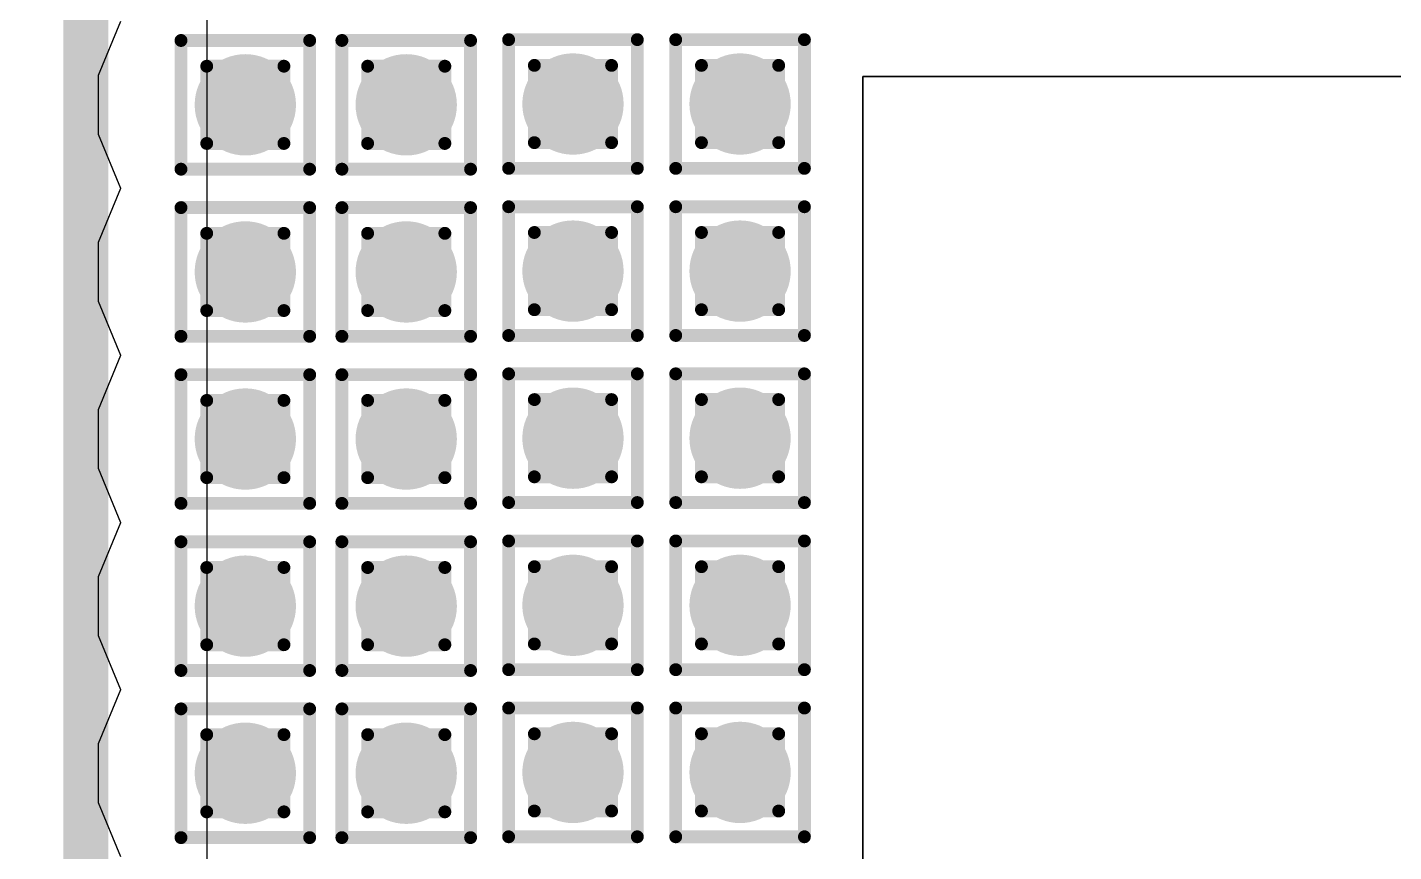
# Model space of a CAD drawing. Header units: inches. Extents: x -12 to 5357, y -8 to 5291.
# Drawn here: x 31.7 to 37.1, y 20.3 to 23.55 of the extents above; entities that cross this region are included whole.
import ezdxf

# ---------------------------------------------------------------- set-up
doc = ezdxf.new("R2010")
doc.units = ezdxf.units.IN
for name, color, linetype in [('Bottom Layer', 5, 'Continuous'), ('Drill Drawing', 1, 'Continuous'), ('Ground', 16, 'Continuous'), ('Multi-Layer', 9, 'Continuous'), ('Power', 76, 'Continuous'), ('Top Layer', 1, 'Continuous'), ('Via Holes', 16, 'Continuous')]:
    doc.layers.add(name, color=color, linetype=linetype)

msp = doc.modelspace()

# ---------------------------------------------------------------- hatches: boundary and pattern name
at = {"layer": 'Bottom Layer'}
h = msp.add_hatch(color=5, dxfattribs=at)
edge = h.paths.add_edge_path()
edge.add_arc((32.5628, 23.2451), 0.2, 0, 360)
h = msp.add_hatch(color=5, dxfattribs=at)
edge = h.paths.add_edge_path()
edge.add_arc((33.198, 23.2451), 0.2, 0, 360)
h = msp.add_hatch(color=5, dxfattribs=at)
edge = h.paths.add_edge_path()
edge.add_arc((33.8562, 23.2483), 0.2, 0, 360)
h = msp.add_hatch(color=5, dxfattribs=at)
edge = h.paths.add_edge_path()
edge.add_arc((34.5158, 23.2483), 0.2, 0, 360)
h = msp.add_hatch(color=5, dxfattribs=at)
edge = h.paths.add_edge_path()
edge.add_arc((32.5628, 22.5855), 0.2, 0, 360)
h = msp.add_hatch(color=5, dxfattribs=at)
edge = h.paths.add_edge_path()
edge.add_arc((33.198, 22.5855), 0.2, 0, 360)
h = msp.add_hatch(color=5, dxfattribs=at)
edge = h.paths.add_edge_path()
edge.add_arc((33.8562, 22.5888), 0.2, 0, 360)
h = msp.add_hatch(color=5, dxfattribs=at)
edge = h.paths.add_edge_path()
edge.add_arc((34.5158, 22.5888), 0.2, 0, 360)
h = msp.add_hatch(color=5, dxfattribs=at)
edge = h.paths.add_edge_path()
edge.add_arc((32.5628, 21.926), 0.2, 0, 360)
h = msp.add_hatch(color=5, dxfattribs=at)
edge = h.paths.add_edge_path()
edge.add_arc((33.198, 21.926), 0.2, 0, 360)
h = msp.add_hatch(color=5, dxfattribs=at)
edge = h.paths.add_edge_path()
edge.add_arc((33.8562, 21.9293), 0.2, 0, 360)
h = msp.add_hatch(color=5, dxfattribs=at)
edge = h.paths.add_edge_path()
edge.add_arc((34.5158, 21.9293), 0.2, 0, 360)
h = msp.add_hatch(color=5, dxfattribs=at)
edge = h.paths.add_edge_path()
edge.add_arc((33.8562, 21.2697), 0.2, 0, 360)
h = msp.add_hatch(color=5, dxfattribs=at)
edge = h.paths.add_edge_path()
edge.add_arc((34.5158, 21.2697), 0.2, 0, 360)
h = msp.add_hatch(color=5, dxfattribs=at)
edge = h.paths.add_edge_path()
edge.add_arc((32.5628, 21.2665), 0.2, 0, 360)
h = msp.add_hatch(color=5, dxfattribs=at)
edge = h.paths.add_edge_path()
edge.add_arc((33.198, 21.2665), 0.2, 0, 360)
h = msp.add_hatch(color=5, dxfattribs=at)
edge = h.paths.add_edge_path()
edge.add_arc((32.5628, 20.6069), 0.2, 0, 360)
h = msp.add_hatch(color=5, dxfattribs=at)
edge = h.paths.add_edge_path()
edge.add_arc((33.198, 20.6069), 0.2, 0, 360)
h = msp.add_hatch(color=5, dxfattribs=at)
edge = h.paths.add_edge_path()
edge.add_arc((33.8562, 20.6102), 0.2, 0, 360)
h = msp.add_hatch(color=5, dxfattribs=at)
edge = h.paths.add_edge_path()
edge.add_arc((34.5158, 20.6102), 0.2, 0, 360)
at = {"layer": 'Ground'}
h = msp.add_hatch(color=16, dxfattribs=at)
edge = h.paths.add_edge_path()
edge.add_arc((32.5628, 23.2451), 0.2, 0, 360)
h = msp.add_hatch(color=16, dxfattribs=at)
edge = h.paths.add_edge_path()
edge.add_arc((33.198, 23.2451), 0.2, 0, 360)
h = msp.add_hatch(color=16, dxfattribs=at)
edge = h.paths.add_edge_path()
edge.add_arc((33.8562, 23.2483), 0.2, 0, 360)
h = msp.add_hatch(color=16, dxfattribs=at)
edge = h.paths.add_edge_path()
edge.add_arc((34.5158, 23.2483), 0.2, 0, 360)
h = msp.add_hatch(color=16, dxfattribs=at)
edge = h.paths.add_edge_path()
edge.add_arc((32.5628, 22.5855), 0.2, 0, 360)
h = msp.add_hatch(color=16, dxfattribs=at)
edge = h.paths.add_edge_path()
edge.add_arc((33.198, 22.5855), 0.2, 0, 360)
h = msp.add_hatch(color=16, dxfattribs=at)
edge = h.paths.add_edge_path()
edge.add_arc((33.8562, 22.5888), 0.2, 0, 360)
h = msp.add_hatch(color=16, dxfattribs=at)
edge = h.paths.add_edge_path()
edge.add_arc((34.5158, 22.5888), 0.2, 0, 360)
h = msp.add_hatch(color=16, dxfattribs=at)
edge = h.paths.add_edge_path()
edge.add_arc((32.5628, 21.926), 0.2, 0, 360)
h = msp.add_hatch(color=16, dxfattribs=at)
edge = h.paths.add_edge_path()
edge.add_arc((33.198, 21.926), 0.2, 0, 360)
h = msp.add_hatch(color=16, dxfattribs=at)
edge = h.paths.add_edge_path()
edge.add_arc((33.8562, 21.9293), 0.2, 0, 360)
h = msp.add_hatch(color=16, dxfattribs=at)
edge = h.paths.add_edge_path()
edge.add_arc((34.5158, 21.9293), 0.2, 0, 360)
h = msp.add_hatch(color=16, dxfattribs=at)
edge = h.paths.add_edge_path()
edge.add_arc((33.8562, 21.2697), 0.2, 0, 360)
h = msp.add_hatch(color=16, dxfattribs=at)
edge = h.paths.add_edge_path()
edge.add_arc((34.5158, 21.2697), 0.2, 0, 360)
h = msp.add_hatch(color=16, dxfattribs=at)
edge = h.paths.add_edge_path()
edge.add_arc((32.5628, 21.2665), 0.2, 0, 360)
h = msp.add_hatch(color=16, dxfattribs=at)
edge = h.paths.add_edge_path()
edge.add_arc((33.198, 21.2665), 0.2, 0, 360)
h = msp.add_hatch(color=16, dxfattribs=at)
edge = h.paths.add_edge_path()
edge.add_arc((32.5628, 20.6069), 0.2, 0, 360)
h = msp.add_hatch(color=16, dxfattribs=at)
edge = h.paths.add_edge_path()
edge.add_arc((33.198, 20.6069), 0.2, 0, 360)
h = msp.add_hatch(color=16, dxfattribs=at)
edge = h.paths.add_edge_path()
edge.add_arc((33.8562, 20.6102), 0.2, 0, 360)
h = msp.add_hatch(color=16, dxfattribs=at)
edge = h.paths.add_edge_path()
edge.add_arc((34.5158, 20.6102), 0.2, 0, 360)
at = {"layer": 'Power'}
h = msp.add_hatch(color=76, dxfattribs=at)
edge = h.paths.add_edge_path()
edge.add_arc((32.5628, 23.2451), 0.2, 0, 360)
h = msp.add_hatch(color=76, dxfattribs=at)
edge = h.paths.add_edge_path()
edge.add_arc((33.198, 23.2451), 0.2, 0, 360)
h = msp.add_hatch(color=76, dxfattribs=at)
edge = h.paths.add_edge_path()
edge.add_arc((33.8562, 23.2483), 0.2, 0, 360)
h = msp.add_hatch(color=76, dxfattribs=at)
edge = h.paths.add_edge_path()
edge.add_arc((34.5158, 23.2483), 0.2, 0, 360)
h = msp.add_hatch(color=76, dxfattribs=at)
edge = h.paths.add_edge_path()
edge.add_arc((32.5628, 22.5855), 0.2, 0, 360)
h = msp.add_hatch(color=76, dxfattribs=at)
edge = h.paths.add_edge_path()
edge.add_arc((33.198, 22.5855), 0.2, 0, 360)
h = msp.add_hatch(color=76, dxfattribs=at)
edge = h.paths.add_edge_path()
edge.add_arc((33.8562, 22.5888), 0.2, 0, 360)
h = msp.add_hatch(color=76, dxfattribs=at)
edge = h.paths.add_edge_path()
edge.add_arc((34.5158, 22.5888), 0.2, 0, 360)
h = msp.add_hatch(color=76, dxfattribs=at)
edge = h.paths.add_edge_path()
edge.add_arc((32.5628, 21.926), 0.2, 0, 360)
h = msp.add_hatch(color=76, dxfattribs=at)
edge = h.paths.add_edge_path()
edge.add_arc((33.198, 21.926), 0.2, 0, 360)
h = msp.add_hatch(color=76, dxfattribs=at)
edge = h.paths.add_edge_path()
edge.add_arc((33.8562, 21.9293), 0.2, 0, 360)
h = msp.add_hatch(color=76, dxfattribs=at)
edge = h.paths.add_edge_path()
edge.add_arc((34.5158, 21.9293), 0.2, 0, 360)
h = msp.add_hatch(color=76, dxfattribs=at)
edge = h.paths.add_edge_path()
edge.add_arc((33.8562, 21.2697), 0.2, 0, 360)
h = msp.add_hatch(color=76, dxfattribs=at)
edge = h.paths.add_edge_path()
edge.add_arc((34.5158, 21.2697), 0.2, 0, 360)
h = msp.add_hatch(color=76, dxfattribs=at)
edge = h.paths.add_edge_path()
edge.add_arc((32.5628, 21.2665), 0.2, 0, 360)
h = msp.add_hatch(color=76, dxfattribs=at)
edge = h.paths.add_edge_path()
edge.add_arc((33.198, 21.2665), 0.2, 0, 360)
h = msp.add_hatch(color=76, dxfattribs=at)
edge = h.paths.add_edge_path()
edge.add_arc((32.5628, 20.6069), 0.2, 0, 360)
h = msp.add_hatch(color=76, dxfattribs=at)
edge = h.paths.add_edge_path()
edge.add_arc((33.198, 20.6069), 0.2, 0, 360)
h = msp.add_hatch(color=76, dxfattribs=at)
edge = h.paths.add_edge_path()
edge.add_arc((33.8562, 20.6102), 0.2, 0, 360)
h = msp.add_hatch(color=76, dxfattribs=at)
edge = h.paths.add_edge_path()
edge.add_arc((34.5158, 20.6102), 0.2, 0, 360)
at = {"layer": 'Top Layer'}
h = msp.add_hatch(color=1, dxfattribs=at)
edge = h.paths.add_edge_path()
edge.add_arc((32.5628, 23.2451), 0.2, 0, 360)
h = msp.add_hatch(color=1, dxfattribs=at)
edge = h.paths.add_edge_path()
edge.add_arc((33.198, 23.2451), 0.2, 0, 360)
h = msp.add_hatch(color=1, dxfattribs=at)
edge = h.paths.add_edge_path()
edge.add_arc((33.8562, 23.2483), 0.2, 0, 360)
h = msp.add_hatch(color=1, dxfattribs=at)
edge = h.paths.add_edge_path()
edge.add_arc((34.5158, 23.2483), 0.2, 0, 360)
h = msp.add_hatch(color=1, dxfattribs=at)
edge = h.paths.add_edge_path()
edge.add_arc((32.5628, 22.5855), 0.2, 0, 360)
h = msp.add_hatch(color=1, dxfattribs=at)
edge = h.paths.add_edge_path()
edge.add_arc((33.198, 22.5855), 0.2, 0, 360)
h = msp.add_hatch(color=1, dxfattribs=at)
edge = h.paths.add_edge_path()
edge.add_arc((33.8562, 22.5888), 0.2, 0, 360)
h = msp.add_hatch(color=1, dxfattribs=at)
edge = h.paths.add_edge_path()
edge.add_arc((34.5158, 22.5888), 0.2, 0, 360)
h = msp.add_hatch(color=1, dxfattribs=at)
edge = h.paths.add_edge_path()
edge.add_arc((32.5628, 21.926), 0.2, 0, 360)
h = msp.add_hatch(color=1, dxfattribs=at)
edge = h.paths.add_edge_path()
edge.add_arc((33.198, 21.926), 0.2, 0, 360)
h = msp.add_hatch(color=1, dxfattribs=at)
edge = h.paths.add_edge_path()
edge.add_arc((33.8562, 21.9293), 0.2, 0, 360)
h = msp.add_hatch(color=1, dxfattribs=at)
edge = h.paths.add_edge_path()
edge.add_arc((34.5158, 21.9293), 0.2, 0, 360)
h = msp.add_hatch(color=1, dxfattribs=at)
edge = h.paths.add_edge_path()
edge.add_arc((33.8562, 21.2697), 0.2, 0, 360)
h = msp.add_hatch(color=1, dxfattribs=at)
edge = h.paths.add_edge_path()
edge.add_arc((34.5158, 21.2697), 0.2, 0, 360)
h = msp.add_hatch(color=1, dxfattribs=at)
edge = h.paths.add_edge_path()
edge.add_arc((32.5628, 21.2665), 0.2, 0, 360)
h = msp.add_hatch(color=1, dxfattribs=at)
edge = h.paths.add_edge_path()
edge.add_arc((33.198, 21.2665), 0.2, 0, 360)
h = msp.add_hatch(color=1, dxfattribs=at)
edge = h.paths.add_edge_path()
edge.add_arc((32.5628, 20.6069), 0.2, 0, 360)
h = msp.add_hatch(color=1, dxfattribs=at)
edge = h.paths.add_edge_path()
edge.add_arc((33.198, 20.6069), 0.2, 0, 360)
h = msp.add_hatch(color=1, dxfattribs=at)
edge = h.paths.add_edge_path()
edge.add_arc((33.8562, 20.6102), 0.2, 0, 360)
h = msp.add_hatch(color=1, dxfattribs=at)
edge = h.paths.add_edge_path()
edge.add_arc((34.5158, 20.6102), 0.2, 0, 360)
at = {"layer": 'Via Holes'}
h = msp.add_hatch(color=7, dxfattribs=at)
edge = h.paths.add_edge_path()
edge.add_arc((32.5628, 23.2451), 0.1, 0, 360)
h = msp.add_hatch(color=7, dxfattribs=at)
edge = h.paths.add_edge_path()
edge.add_arc((33.198, 23.2451), 0.1, 0, 360)
h = msp.add_hatch(color=7, dxfattribs=at)
edge = h.paths.add_edge_path()
edge.add_arc((33.8562, 23.2483), 0.1, 0, 360)
h = msp.add_hatch(color=7, dxfattribs=at)
edge = h.paths.add_edge_path()
edge.add_arc((34.5158, 23.2483), 0.1, 0, 360)
h = msp.add_hatch(color=7, dxfattribs=at)
edge = h.paths.add_edge_path()
edge.add_arc((32.5628, 22.5855), 0.1, 0, 360)
h = msp.add_hatch(color=7, dxfattribs=at)
edge = h.paths.add_edge_path()
edge.add_arc((33.198, 22.5855), 0.1, 0, 360)
h = msp.add_hatch(color=7, dxfattribs=at)
edge = h.paths.add_edge_path()
edge.add_arc((33.8562, 22.5888), 0.1, 0, 360)
h = msp.add_hatch(color=7, dxfattribs=at)
edge = h.paths.add_edge_path()
edge.add_arc((34.5158, 22.5888), 0.1, 0, 360)
h = msp.add_hatch(color=7, dxfattribs=at)
edge = h.paths.add_edge_path()
edge.add_arc((32.5628, 21.926), 0.1, 0, 360)
h = msp.add_hatch(color=7, dxfattribs=at)
edge = h.paths.add_edge_path()
edge.add_arc((33.198, 21.926), 0.1, 0, 360)
h = msp.add_hatch(color=7, dxfattribs=at)
edge = h.paths.add_edge_path()
edge.add_arc((33.8562, 21.9293), 0.1, 0, 360)
h = msp.add_hatch(color=7, dxfattribs=at)
edge = h.paths.add_edge_path()
edge.add_arc((34.5158, 21.9293), 0.1, 0, 360)
h = msp.add_hatch(color=7, dxfattribs=at)
edge = h.paths.add_edge_path()
edge.add_arc((32.5628, 21.2665), 0.1, 0, 360)
h = msp.add_hatch(color=7, dxfattribs=at)
edge = h.paths.add_edge_path()
edge.add_arc((33.198, 21.2665), 0.1, 0, 360)
h = msp.add_hatch(color=7, dxfattribs=at)
edge = h.paths.add_edge_path()
edge.add_arc((33.8562, 21.2697), 0.1, 0, 360)
h = msp.add_hatch(color=7, dxfattribs=at)
edge = h.paths.add_edge_path()
edge.add_arc((34.5158, 21.2697), 0.1, 0, 360)
h = msp.add_hatch(color=7, dxfattribs=at)
edge = h.paths.add_edge_path()
edge.add_arc((32.5628, 20.6069), 0.1, 0, 360)
h = msp.add_hatch(color=7, dxfattribs=at)
edge = h.paths.add_edge_path()
edge.add_arc((33.198, 20.6069), 0.1, 0, 360)
h = msp.add_hatch(color=7, dxfattribs=at)
edge = h.paths.add_edge_path()
edge.add_arc((33.8562, 20.6102), 0.1, 0, 360)
h = msp.add_hatch(color=7, dxfattribs=at)
edge = h.paths.add_edge_path()
edge.add_arc((34.5158, 20.6102), 0.1, 0, 360)

# ---------------------------------------------------------------- linework, layer by layer
at = {"layer": 'Bottom Layer'}
for p, q in [((32.4118, 20.2654), (32.4118, 28.7275)), ((45.6117, 23.3565), (35.0001, 23.3565)), ((35.0001, 23.3565), (35.0001, 13.8565))]:
    msp.add_line(p, q, dxfattribs=at)
at = {"layer": 'Bottom Layer', "const_width": 0.1778}
msp.add_lwpolyline([(31.9327, 20.2654), (31.9327, 29.426)], dxfattribs=at)
msp.add_lwpolyline([(31.9327, 20.2654, -0.414214), (31.4904, 19.8232)], format="xyb", dxfattribs=at)
at = {"layer": 'Bottom Layer', "const_width": 0.0889}
msp.add_lwpolyline([(31.8882, 20.2654, 1), (31.9771, 20.2654, 1)], format="xyb", close=True, dxfattribs=at)
msp.add_lwpolyline([(31.8882, 20.2654, 1), (31.9771, 20.2654, 1)], format="xyb", close=True, dxfattribs=at)
at = {"layer": 'Drill Drawing', "const_width": 0.0508}
for points in [[(32.3088, 23.4991), (32.8168, 23.4991)], [(32.3088, 22.9911), (32.3088, 23.4991)], [(32.8168, 22.9911), (32.8168, 23.4991)], [(32.944, 23.4991), (33.452, 23.4991)], [(32.944, 22.9911), (32.944, 23.4991)], [(33.452, 22.9911), (33.452, 23.4991)], [(33.6022, 23.5023), (34.1102, 23.5023)], [(33.6022, 22.9943), (33.6022, 23.5023)], [(34.1102, 22.9943), (34.1102, 23.5023)], [(34.2618, 23.5023), (34.7698, 23.5023)], [(34.2618, 22.9943), (34.2618, 23.5023)], [(34.7698, 22.9943), (34.7698, 23.5023)], [(32.4104, 23.3975), (32.7152, 23.3975)], [(32.4104, 23.0927), (32.4104, 23.3975)], [(32.7152, 23.0927), (32.7152, 23.3975)], [(33.0456, 23.3975), (33.3504, 23.3975)], [(33.0456, 23.0927), (33.0456, 23.3975)], [(33.3504, 23.0927), (33.3504, 23.3975)], [(33.7038, 23.4007), (34.0086, 23.4007)], [(33.7038, 23.0959), (33.7038, 23.4007)], [(34.0086, 23.0959), (34.0086, 23.4007)], [(34.3634, 23.4007), (34.6682, 23.4007)], [(34.3634, 23.0959), (34.3634, 23.4007)], [(34.6682, 23.0959), (34.6682, 23.4007)], [(32.4104, 23.0927), (32.7152, 23.0927)], [(33.0456, 23.0927), (33.3504, 23.0927)], [(33.7038, 23.0959), (34.0086, 23.0959)], [(34.3634, 23.0959), (34.6682, 23.0959)], [(32.3088, 22.9911), (32.8168, 22.9911)], [(32.944, 22.9911), (33.452, 22.9911)], [(33.6022, 22.9943), (34.1102, 22.9943)], [(34.2618, 22.9943), (34.7698, 22.9943)], [(32.3088, 22.8395), (32.8168, 22.8395)], [(32.3088, 22.3315), (32.3088, 22.8395)], [(32.8168, 22.3315), (32.8168, 22.8395)], [(32.944, 22.8395), (33.452, 22.8395)], [(32.944, 22.3315), (32.944, 22.8395)], [(33.452, 22.3315), (33.452, 22.8395)], [(33.6022, 22.8428), (34.1102, 22.8428)], [(33.6022, 22.3348), (33.6022, 22.8428)], [(34.1102, 22.3348), (34.1102, 22.8428)], [(34.2618, 22.8428), (34.7698, 22.8428)], [(34.2618, 22.3348), (34.2618, 22.8428)], [(34.7698, 22.3348), (34.7698, 22.8428)], [(32.4104, 22.7379), (32.7152, 22.7379)], [(32.4104, 22.4331), (32.4104, 22.7379)], [(32.7152, 22.4331), (32.7152, 22.7379)], [(33.0456, 22.7379), (33.3504, 22.7379)], [(33.0456, 22.4331), (33.0456, 22.7379)], [(33.3504, 22.4331), (33.3504, 22.7379)], [(33.7038, 22.7412), (34.0086, 22.7412)], [(33.7038, 22.4364), (33.7038, 22.7412)], [(34.0086, 22.4364), (34.0086, 22.7412)], [(34.3634, 22.7412), (34.6682, 22.7412)], [(34.3634, 22.4364), (34.3634, 22.7412)], [(34.6682, 22.4364), (34.6682, 22.7412)], [(32.4104, 22.4331), (32.7152, 22.4331)], [(33.0456, 22.4331), (33.3504, 22.4331)], [(33.7038, 22.4364), (34.0086, 22.4364)], [(34.3634, 22.4364), (34.6682, 22.4364)], [(32.3088, 22.3315), (32.8168, 22.3315)], [(32.944, 22.3315), (33.452, 22.3315)], [(33.6022, 22.3348), (34.1102, 22.3348)], [(34.2618, 22.3348), (34.7698, 22.3348)], [(32.3088, 22.18), (32.8168, 22.18)], [(32.3088, 21.672), (32.3088, 22.18)], [(32.8168, 21.672), (32.8168, 22.18)], [(32.944, 22.18), (33.452, 22.18)], [(32.944, 21.672), (32.944, 22.18)], [(33.452, 21.672), (33.452, 22.18)], [(33.6022, 22.1833), (34.1102, 22.1833)], [(33.6022, 21.6753), (33.6022, 22.1833)], [(34.1102, 21.6753), (34.1102, 22.1833)], [(34.2618, 22.1833), (34.7698, 22.1833)], [(34.2618, 21.6753), (34.2618, 22.1833)], [(34.7698, 21.6753), (34.7698, 22.1833)], [(32.4104, 22.0784), (32.7152, 22.0784)], [(32.4104, 21.7736), (32.4104, 22.0784)], [(32.7152, 21.7736), (32.7152, 22.0784)], [(33.0456, 22.0784), (33.3504, 22.0784)], [(33.0456, 21.7736), (33.0456, 22.0784)], [(33.3504, 21.7736), (33.3504, 22.0784)], [(33.7038, 22.0817), (34.0086, 22.0817)], [(33.7038, 21.7769), (33.7038, 22.0817)], [(34.0086, 21.7769), (34.0086, 22.0817)], [(34.3634, 22.0817), (34.6682, 22.0817)], [(34.3634, 21.7769), (34.3634, 22.0817)], [(34.6682, 21.7769), (34.6682, 22.0817)], [(32.4104, 21.7736), (32.7152, 21.7736)], [(33.0456, 21.7736), (33.3504, 21.7736)], [(33.7038, 21.7769), (34.0086, 21.7769)], [(34.3634, 21.7769), (34.6682, 21.7769)], [(32.3088, 21.672), (32.8168, 21.672)], [(32.944, 21.672), (33.452, 21.672)], [(33.6022, 21.6753), (34.1102, 21.6753)], [(34.2618, 21.6753), (34.7698, 21.6753)], [(32.3088, 21.5205), (32.8168, 21.5205)], [(32.3088, 21.0125), (32.3088, 21.5205)], [(32.8168, 21.0125), (32.8168, 21.5205)], [(32.944, 21.5205), (33.452, 21.5205)], [(32.944, 21.0125), (32.944, 21.5205)], [(33.452, 21.0125), (33.452, 21.5205)], [(33.6022, 21.5237), (34.1102, 21.5237)], [(33.6022, 21.0157), (33.6022, 21.5237)], [(34.1102, 21.0157), (34.1102, 21.5237)], [(34.2618, 21.5237), (34.7698, 21.5237)], [(34.2618, 21.0157), (34.2618, 21.5237)], [(34.7698, 21.0157), (34.7698, 21.5237)], [(32.4104, 21.4189), (32.7152, 21.4189)], [(32.4104, 21.1141), (32.4104, 21.4189)], [(32.7152, 21.1141), (32.7152, 21.4189)], [(33.0456, 21.4189), (33.3504, 21.4189)], [(33.0456, 21.1141), (33.0456, 21.4189)], [(33.3504, 21.1141), (33.3504, 21.4189)], [(33.7038, 21.4221), (34.0086, 21.4221)], [(33.7038, 21.1173), (33.7038, 21.4221)], [(34.0086, 21.1173), (34.0086, 21.4221)], [(34.3634, 21.4221), (34.6682, 21.4221)], [(34.3634, 21.1173), (34.3634, 21.4221)], [(34.6682, 21.1173), (34.6682, 21.4221)], [(32.4104, 21.1141), (32.7152, 21.1141)], [(33.0456, 21.1141), (33.3504, 21.1141)], [(33.7038, 21.1173), (34.0086, 21.1173)], [(34.3634, 21.1173), (34.6682, 21.1173)], [(32.3088, 21.0125), (32.8168, 21.0125)], [(32.944, 21.0125), (33.452, 21.0125)], [(33.6022, 21.0157), (34.1102, 21.0157)], [(34.2618, 21.0157), (34.7698, 21.0157)], [(32.3088, 20.8609), (32.8168, 20.8609)], [(32.3088, 20.3529), (32.3088, 20.8609)], [(32.8168, 20.3529), (32.8168, 20.8609)], [(32.944, 20.8609), (33.452, 20.8609)], [(32.944, 20.3529), (32.944, 20.8609)], [(33.452, 20.3529), (33.452, 20.8609)], [(33.6022, 20.8642), (34.1102, 20.8642)], [(33.6022, 20.3562), (33.6022, 20.8642)], [(34.1102, 20.3562), (34.1102, 20.8642)], [(34.2618, 20.8642), (34.7698, 20.8642)], [(34.2618, 20.3562), (34.2618, 20.8642)], [(34.7698, 20.3562), (34.7698, 20.8642)], [(32.4104, 20.7593), (32.7152, 20.7593)], [(32.4104, 20.4545), (32.4104, 20.7593)], [(32.7152, 20.4545), (32.7152, 20.7593)], [(33.0456, 20.7593), (33.3504, 20.7593)], [(33.0456, 20.4545), (33.0456, 20.7593)], [(33.3504, 20.4545), (33.3504, 20.7593)], [(33.7038, 20.7626), (34.0086, 20.7626)], [(33.7038, 20.4578), (33.7038, 20.7626)], [(34.0086, 20.4578), (34.0086, 20.7626)], [(34.3634, 20.7626), (34.6682, 20.7626)], [(34.3634, 20.4578), (34.3634, 20.7626)], [(34.6682, 20.4578), (34.6682, 20.7626)], [(32.4104, 20.4545), (32.7152, 20.4545)], [(33.0456, 20.4545), (33.3504, 20.4545)], [(33.7038, 20.4578), (34.0086, 20.4578)], [(34.3634, 20.4578), (34.6682, 20.4578)], [(32.3088, 20.3529), (32.8168, 20.3529)], [(32.944, 20.3529), (33.452, 20.3529)], [(33.6022, 20.3562), (34.1102, 20.3562)], [(34.2618, 20.3562), (34.7698, 20.3562)]]:
    msp.add_lwpolyline(points, dxfattribs=at)
at = {"layer": 'Drill Drawing', "const_width": 0.0254}
for points in [[(32.2961, 23.4991, 1), (32.3215, 23.4991, 1)], [(32.2961, 23.4991, 1), (32.3215, 23.4991, 1)], [(32.8041, 23.4991, 1), (32.8295, 23.4991, 1)], [(32.8041, 23.4991, 1), (32.8295, 23.4991, 1)], [(32.9313, 23.4991, 1), (32.9567, 23.4991, 1)], [(32.9313, 23.4991, 1), (32.9567, 23.4991, 1)], [(33.4393, 23.4991, 1), (33.4647, 23.4991, 1)], [(33.4393, 23.4991, 1), (33.4647, 23.4991, 1)], [(33.5895, 23.5023, 1), (33.6149, 23.5023, 1)], [(33.5895, 23.5023, 1), (33.6149, 23.5023, 1)], [(34.0975, 23.5023, 1), (34.1229, 23.5023, 1)], [(34.0975, 23.5023, 1), (34.1229, 23.5023, 1)], [(34.2491, 23.5023, 1), (34.2745, 23.5023, 1)], [(34.2491, 23.5023, 1), (34.2745, 23.5023, 1)], [(34.7571, 23.5023, 1), (34.7825, 23.5023, 1)], [(34.7571, 23.5023, 1), (34.7825, 23.5023, 1)], [(32.3977, 23.3975, 1), (32.4231, 23.3975, 1)], [(32.3977, 23.3975, 1), (32.4231, 23.3975, 1)], [(32.7025, 23.3975, 1), (32.7279, 23.3975, 1)], [(32.7025, 23.3975, 1), (32.7279, 23.3975, 1)], [(33.0329, 23.3975, 1), (33.0583, 23.3975, 1)], [(33.0329, 23.3975, 1), (33.0583, 23.3975, 1)], [(33.3377, 23.3975, 1), (33.3631, 23.3975, 1)], [(33.3377, 23.3975, 1), (33.3631, 23.3975, 1)], [(33.6911, 23.4007, 1), (33.7165, 23.4007, 1)], [(33.6911, 23.4007, 1), (33.7165, 23.4007, 1)], [(33.9959, 23.4007, 1), (34.0213, 23.4007, 1)], [(33.9959, 23.4007, 1), (34.0213, 23.4007, 1)], [(34.3507, 23.4007, 1), (34.3761, 23.4007, 1)], [(34.3507, 23.4007, 1), (34.3761, 23.4007, 1)], [(34.6555, 23.4007, 1), (34.6809, 23.4007, 1)], [(34.6555, 23.4007, 1), (34.6809, 23.4007, 1)], [(32.3977, 23.0927, 1), (32.4231, 23.0927, 1)], [(32.3977, 23.0927, 1), (32.4231, 23.0927, 1)], [(32.7025, 23.0927, 1), (32.7279, 23.0927, 1)], [(32.7025, 23.0927, 1), (32.7279, 23.0927, 1)], [(33.0329, 23.0927, 1), (33.0583, 23.0927, 1)], [(33.0329, 23.0927, 1), (33.0583, 23.0927, 1)], [(33.3377, 23.0927, 1), (33.3631, 23.0927, 1)], [(33.3377, 23.0927, 1), (33.3631, 23.0927, 1)], [(33.6911, 23.0959, 1), (33.7165, 23.0959, 1)], [(33.6911, 23.0959, 1), (33.7165, 23.0959, 1)], [(33.9959, 23.0959, 1), (34.0213, 23.0959, 1)], [(33.9959, 23.0959, 1), (34.0213, 23.0959, 1)], [(34.3507, 23.0959, 1), (34.3761, 23.0959, 1)], [(34.3507, 23.0959, 1), (34.3761, 23.0959, 1)], [(34.6555, 23.0959, 1), (34.6809, 23.0959, 1)], [(34.6555, 23.0959, 1), (34.6809, 23.0959, 1)], [(32.2961, 22.9911, 1), (32.3215, 22.9911, 1)], [(32.2961, 22.9911, 1), (32.3215, 22.9911, 1)], [(32.8041, 22.9911, 1), (32.8295, 22.9911, 1)], [(32.8041, 22.9911, 1), (32.8295, 22.9911, 1)], [(32.9313, 22.9911, 1), (32.9567, 22.9911, 1)], [(32.9313, 22.9911, 1), (32.9567, 22.9911, 1)], [(33.4393, 22.9911, 1), (33.4647, 22.9911, 1)], [(33.4393, 22.9911, 1), (33.4647, 22.9911, 1)], [(33.5895, 22.9943, 1), (33.6149, 22.9943, 1)], [(33.5895, 22.9943, 1), (33.6149, 22.9943, 1)], [(34.0975, 22.9943, 1), (34.1229, 22.9943, 1)], [(34.0975, 22.9943, 1), (34.1229, 22.9943, 1)], [(34.2491, 22.9943, 1), (34.2745, 22.9943, 1)], [(34.2491, 22.9943, 1), (34.2745, 22.9943, 1)], [(34.7571, 22.9943, 1), (34.7825, 22.9943, 1)], [(34.7571, 22.9943, 1), (34.7825, 22.9943, 1)], [(32.2961, 22.8395, 1), (32.3215, 22.8395, 1)], [(32.2961, 22.8395, 1), (32.3215, 22.8395, 1)], [(32.8041, 22.8395, 1), (32.8295, 22.8395, 1)], [(32.8041, 22.8395, 1), (32.8295, 22.8395, 1)], [(32.9313, 22.8395, 1), (32.9567, 22.8395, 1)], [(32.9313, 22.8395, 1), (32.9567, 22.8395, 1)], [(33.4393, 22.8395, 1), (33.4647, 22.8395, 1)], [(33.4393, 22.8395, 1), (33.4647, 22.8395, 1)], [(33.5895, 22.8428, 1), (33.6149, 22.8428, 1)], [(33.5895, 22.8428, 1), (33.6149, 22.8428, 1)], [(34.0975, 22.8428, 1), (34.1229, 22.8428, 1)], [(34.0975, 22.8428, 1), (34.1229, 22.8428, 1)], [(34.2491, 22.8428, 1), (34.2745, 22.8428, 1)], [(34.2491, 22.8428, 1), (34.2745, 22.8428, 1)], [(34.7571, 22.8428, 1), (34.7825, 22.8428, 1)], [(34.7571, 22.8428, 1), (34.7825, 22.8428, 1)], [(32.3977, 22.7379, 1), (32.4231, 22.7379, 1)], [(32.3977, 22.7379, 1), (32.4231, 22.7379, 1)], [(32.7025, 22.7379, 1), (32.7279, 22.7379, 1)], [(32.7025, 22.7379, 1), (32.7279, 22.7379, 1)], [(33.0329, 22.7379, 1), (33.0583, 22.7379, 1)], [(33.0329, 22.7379, 1), (33.0583, 22.7379, 1)], [(33.3377, 22.7379, 1), (33.3631, 22.7379, 1)], [(33.3377, 22.7379, 1), (33.3631, 22.7379, 1)], [(33.6911, 22.7412, 1), (33.7165, 22.7412, 1)], [(33.6911, 22.7412, 1), (33.7165, 22.7412, 1)], [(33.9959, 22.7412, 1), (34.0213, 22.7412, 1)], [(33.9959, 22.7412, 1), (34.0213, 22.7412, 1)], [(34.3507, 22.7412, 1), (34.3761, 22.7412, 1)], [(34.3507, 22.7412, 1), (34.3761, 22.7412, 1)], [(34.6555, 22.7412, 1), (34.6809, 22.7412, 1)], [(34.6555, 22.7412, 1), (34.6809, 22.7412, 1)], [(32.3977, 22.4331, 1), (32.4231, 22.4331, 1)], [(32.3977, 22.4331, 1), (32.4231, 22.4331, 1)], [(32.7025, 22.4331, 1), (32.7279, 22.4331, 1)], [(32.7025, 22.4331, 1), (32.7279, 22.4331, 1)], [(33.0329, 22.4331, 1), (33.0583, 22.4331, 1)], [(33.0329, 22.4331, 1), (33.0583, 22.4331, 1)], [(33.3377, 22.4331, 1), (33.3631, 22.4331, 1)], [(33.3377, 22.4331, 1), (33.3631, 22.4331, 1)], [(33.6911, 22.4364, 1), (33.7165, 22.4364, 1)], [(33.6911, 22.4364, 1), (33.7165, 22.4364, 1)], [(33.9959, 22.4364, 1), (34.0213, 22.4364, 1)], [(33.9959, 22.4364, 1), (34.0213, 22.4364, 1)], [(34.3507, 22.4364, 1), (34.3761, 22.4364, 1)], [(34.3507, 22.4364, 1), (34.3761, 22.4364, 1)], [(34.6555, 22.4364, 1), (34.6809, 22.4364, 1)], [(34.6555, 22.4364, 1), (34.6809, 22.4364, 1)], [(32.2961, 22.3315, 1), (32.3215, 22.3315, 1)], [(32.2961, 22.3315, 1), (32.3215, 22.3315, 1)], [(32.8041, 22.3315, 1), (32.8295, 22.3315, 1)], [(32.8041, 22.3315, 1), (32.8295, 22.3315, 1)], [(32.9313, 22.3315, 1), (32.9567, 22.3315, 1)], [(32.9313, 22.3315, 1), (32.9567, 22.3315, 1)], [(33.4393, 22.3315, 1), (33.4647, 22.3315, 1)], [(33.4393, 22.3315, 1), (33.4647, 22.3315, 1)], [(33.5895, 22.3348, 1), (33.6149, 22.3348, 1)], [(33.5895, 22.3348, 1), (33.6149, 22.3348, 1)], [(34.0975, 22.3348, 1), (34.1229, 22.3348, 1)], [(34.0975, 22.3348, 1), (34.1229, 22.3348, 1)], [(34.2491, 22.3348, 1), (34.2745, 22.3348, 1)], [(34.2491, 22.3348, 1), (34.2745, 22.3348, 1)], [(34.7571, 22.3348, 1), (34.7825, 22.3348, 1)], [(34.7571, 22.3348, 1), (34.7825, 22.3348, 1)], [(32.2961, 22.18, 1), (32.3215, 22.18, 1)], [(32.2961, 22.18, 1), (32.3215, 22.18, 1)], [(32.8041, 22.18, 1), (32.8295, 22.18, 1)], [(32.8041, 22.18, 1), (32.8295, 22.18, 1)], [(32.9313, 22.18, 1), (32.9567, 22.18, 1)], [(32.9313, 22.18, 1), (32.9567, 22.18, 1)], [(33.4393, 22.18, 1), (33.4647, 22.18, 1)], [(33.4393, 22.18, 1), (33.4647, 22.18, 1)], [(33.5895, 22.1833, 1), (33.6149, 22.1833, 1)], [(33.5895, 22.1833, 1), (33.6149, 22.1833, 1)], [(34.0975, 22.1833, 1), (34.1229, 22.1833, 1)], [(34.0975, 22.1833, 1), (34.1229, 22.1833, 1)], [(34.2491, 22.1833, 1), (34.2745, 22.1833, 1)], [(34.2491, 22.1833, 1), (34.2745, 22.1833, 1)], [(34.7571, 22.1833, 1), (34.7825, 22.1833, 1)], [(34.7571, 22.1833, 1), (34.7825, 22.1833, 1)], [(32.3977, 22.0784, 1), (32.4231, 22.0784, 1)], [(32.3977, 22.0784, 1), (32.4231, 22.0784, 1)], [(32.7025, 22.0784, 1), (32.7279, 22.0784, 1)], [(32.7025, 22.0784, 1), (32.7279, 22.0784, 1)], [(33.0329, 22.0784, 1), (33.0583, 22.0784, 1)], [(33.0329, 22.0784, 1), (33.0583, 22.0784, 1)], [(33.3377, 22.0784, 1), (33.3631, 22.0784, 1)], [(33.3377, 22.0784, 1), (33.3631, 22.0784, 1)], [(33.6911, 22.0817, 1), (33.7165, 22.0817, 1)], [(33.6911, 22.0817, 1), (33.7165, 22.0817, 1)], [(33.9959, 22.0817, 1), (34.0213, 22.0817, 1)], [(33.9959, 22.0817, 1), (34.0213, 22.0817, 1)], [(34.3507, 22.0817, 1), (34.3761, 22.0817, 1)], [(34.3507, 22.0817, 1), (34.3761, 22.0817, 1)], [(34.6555, 22.0817, 1), (34.6809, 22.0817, 1)], [(34.6555, 22.0817, 1), (34.6809, 22.0817, 1)], [(32.3977, 21.7736, 1), (32.4231, 21.7736, 1)], [(32.3977, 21.7736, 1), (32.4231, 21.7736, 1)], [(32.7025, 21.7736, 1), (32.7279, 21.7736, 1)], [(32.7025, 21.7736, 1), (32.7279, 21.7736, 1)], [(33.0329, 21.7736, 1), (33.0583, 21.7736, 1)], [(33.0329, 21.7736, 1), (33.0583, 21.7736, 1)], [(33.3377, 21.7736, 1), (33.3631, 21.7736, 1)], [(33.3377, 21.7736, 1), (33.3631, 21.7736, 1)], [(33.6911, 21.7769, 1), (33.7165, 21.7769, 1)], [(33.6911, 21.7769, 1), (33.7165, 21.7769, 1)], [(33.9959, 21.7769, 1), (34.0213, 21.7769, 1)], [(33.9959, 21.7769, 1), (34.0213, 21.7769, 1)], [(34.3507, 21.7769, 1), (34.3761, 21.7769, 1)], [(34.3507, 21.7769, 1), (34.3761, 21.7769, 1)], [(34.6555, 21.7769, 1), (34.6809, 21.7769, 1)], [(34.6555, 21.7769, 1), (34.6809, 21.7769, 1)], [(32.2961, 21.672, 1), (32.3215, 21.672, 1)], [(32.2961, 21.672, 1), (32.3215, 21.672, 1)], [(32.8041, 21.672, 1), (32.8295, 21.672, 1)], [(32.8041, 21.672, 1), (32.8295, 21.672, 1)], [(32.9313, 21.672, 1), (32.9567, 21.672, 1)], [(32.9313, 21.672, 1), (32.9567, 21.672, 1)], [(33.4393, 21.672, 1), (33.4647, 21.672, 1)], [(33.4393, 21.672, 1), (33.4647, 21.672, 1)], [(33.5895, 21.6753, 1), (33.6149, 21.6753, 1)], [(33.5895, 21.6753, 1), (33.6149, 21.6753, 1)], [(34.0975, 21.6753, 1), (34.1229, 21.6753, 1)], [(34.0975, 21.6753, 1), (34.1229, 21.6753, 1)], [(34.2491, 21.6753, 1), (34.2745, 21.6753, 1)], [(34.2491, 21.6753, 1), (34.2745, 21.6753, 1)], [(34.7571, 21.6753, 1), (34.7825, 21.6753, 1)], [(34.7571, 21.6753, 1), (34.7825, 21.6753, 1)], [(32.2961, 21.5205, 1), (32.3215, 21.5205, 1)], [(32.2961, 21.5205, 1), (32.3215, 21.5205, 1)], [(32.8041, 21.5205, 1), (32.8295, 21.5205, 1)], [(32.8041, 21.5205, 1), (32.8295, 21.5205, 1)], [(32.9313, 21.5205, 1), (32.9567, 21.5205, 1)], [(32.9313, 21.5205, 1), (32.9567, 21.5205, 1)], [(33.4393, 21.5205, 1), (33.4647, 21.5205, 1)], [(33.4393, 21.5205, 1), (33.4647, 21.5205, 1)], [(33.5895, 21.5237, 1), (33.6149, 21.5237, 1)], [(33.5895, 21.5237, 1), (33.6149, 21.5237, 1)], [(34.0975, 21.5237, 1), (34.1229, 21.5237, 1)], [(34.0975, 21.5237, 1), (34.1229, 21.5237, 1)], [(34.2491, 21.5237, 1), (34.2745, 21.5237, 1)], [(34.2491, 21.5237, 1), (34.2745, 21.5237, 1)], [(34.7571, 21.5237, 1), (34.7825, 21.5237, 1)], [(34.7571, 21.5237, 1), (34.7825, 21.5237, 1)], [(32.3977, 21.4189, 1), (32.4231, 21.4189, 1)], [(32.3977, 21.4189, 1), (32.4231, 21.4189, 1)], [(32.7025, 21.4189, 1), (32.7279, 21.4189, 1)], [(32.7025, 21.4189, 1), (32.7279, 21.4189, 1)], [(33.0329, 21.4189, 1), (33.0583, 21.4189, 1)], [(33.0329, 21.4189, 1), (33.0583, 21.4189, 1)], [(33.3377, 21.4189, 1), (33.3631, 21.4189, 1)], [(33.3377, 21.4189, 1), (33.3631, 21.4189, 1)], [(33.6911, 21.4221, 1), (33.7165, 21.4221, 1)], [(33.6911, 21.4221, 1), (33.7165, 21.4221, 1)], [(33.9959, 21.4221, 1), (34.0213, 21.4221, 1)], [(33.9959, 21.4221, 1), (34.0213, 21.4221, 1)], [(34.3507, 21.4221, 1), (34.3761, 21.4221, 1)], [(34.3507, 21.4221, 1), (34.3761, 21.4221, 1)], [(34.6555, 21.4221, 1), (34.6809, 21.4221, 1)], [(34.6555, 21.4221, 1), (34.6809, 21.4221, 1)], [(32.3977, 21.1141, 1), (32.4231, 21.1141, 1)], [(32.3977, 21.1141, 1), (32.4231, 21.1141, 1)], [(32.7025, 21.1141, 1), (32.7279, 21.1141, 1)], [(32.7025, 21.1141, 1), (32.7279, 21.1141, 1)], [(33.0329, 21.1141, 1), (33.0583, 21.1141, 1)], [(33.0329, 21.1141, 1), (33.0583, 21.1141, 1)], [(33.3377, 21.1141, 1), (33.3631, 21.1141, 1)], [(33.3377, 21.1141, 1), (33.3631, 21.1141, 1)], [(33.6911, 21.1173, 1), (33.7165, 21.1173, 1)], [(33.6911, 21.1173, 1), (33.7165, 21.1173, 1)], [(33.9959, 21.1173, 1), (34.0213, 21.1173, 1)], [(33.9959, 21.1173, 1), (34.0213, 21.1173, 1)], [(34.3507, 21.1173, 1), (34.3761, 21.1173, 1)], [(34.3507, 21.1173, 1), (34.3761, 21.1173, 1)], [(34.6555, 21.1173, 1), (34.6809, 21.1173, 1)], [(34.6555, 21.1173, 1), (34.6809, 21.1173, 1)], [(32.2961, 21.0125, 1), (32.3215, 21.0125, 1)], [(32.2961, 21.0125, 1), (32.3215, 21.0125, 1)], [(32.8041, 21.0125, 1), (32.8295, 21.0125, 1)], [(32.8041, 21.0125, 1), (32.8295, 21.0125, 1)], [(32.9313, 21.0125, 1), (32.9567, 21.0125, 1)], [(32.9313, 21.0125, 1), (32.9567, 21.0125, 1)], [(33.4393, 21.0125, 1), (33.4647, 21.0125, 1)], [(33.4393, 21.0125, 1), (33.4647, 21.0125, 1)], [(33.5895, 21.0157, 1), (33.6149, 21.0157, 1)], [(33.5895, 21.0157, 1), (33.6149, 21.0157, 1)], [(34.0975, 21.0157, 1), (34.1229, 21.0157, 1)], [(34.0975, 21.0157, 1), (34.1229, 21.0157, 1)], [(34.2491, 21.0157, 1), (34.2745, 21.0157, 1)], [(34.2491, 21.0157, 1), (34.2745, 21.0157, 1)], [(34.7571, 21.0157, 1), (34.7825, 21.0157, 1)], [(34.7571, 21.0157, 1), (34.7825, 21.0157, 1)], [(32.2961, 20.8609, 1), (32.3215, 20.8609, 1)], [(32.2961, 20.8609, 1), (32.3215, 20.8609, 1)], [(32.8041, 20.8609, 1), (32.8295, 20.8609, 1)], [(32.8041, 20.8609, 1), (32.8295, 20.8609, 1)], [(32.9313, 20.8609, 1), (32.9567, 20.8609, 1)], [(32.9313, 20.8609, 1), (32.9567, 20.8609, 1)], [(33.4393, 20.8609, 1), (33.4647, 20.8609, 1)], [(33.4393, 20.8609, 1), (33.4647, 20.8609, 1)], [(33.5895, 20.8642, 1), (33.6149, 20.8642, 1)], [(33.5895, 20.8642, 1), (33.6149, 20.8642, 1)], [(34.0975, 20.8642, 1), (34.1229, 20.8642, 1)], [(34.0975, 20.8642, 1), (34.1229, 20.8642, 1)], [(34.2491, 20.8642, 1), (34.2745, 20.8642, 1)], [(34.2491, 20.8642, 1), (34.2745, 20.8642, 1)], [(34.7571, 20.8642, 1), (34.7825, 20.8642, 1)], [(34.7571, 20.8642, 1), (34.7825, 20.8642, 1)], [(32.3977, 20.7593, 1), (32.4231, 20.7593, 1)], [(32.3977, 20.7593, 1), (32.4231, 20.7593, 1)], [(32.7025, 20.7593, 1), (32.7279, 20.7593, 1)], [(32.7025, 20.7593, 1), (32.7279, 20.7593, 1)], [(33.0329, 20.7593, 1), (33.0583, 20.7593, 1)], [(33.0329, 20.7593, 1), (33.0583, 20.7593, 1)], [(33.3377, 20.7593, 1), (33.3631, 20.7593, 1)], [(33.3377, 20.7593, 1), (33.3631, 20.7593, 1)], [(33.6911, 20.7626, 1), (33.7165, 20.7626, 1)], [(33.6911, 20.7626, 1), (33.7165, 20.7626, 1)], [(33.9959, 20.7626, 1), (34.0213, 20.7626, 1)], [(33.9959, 20.7626, 1), (34.0213, 20.7626, 1)], [(34.3507, 20.7626, 1), (34.3761, 20.7626, 1)], [(34.3507, 20.7626, 1), (34.3761, 20.7626, 1)], [(34.6555, 20.7626, 1), (34.6809, 20.7626, 1)], [(34.6555, 20.7626, 1), (34.6809, 20.7626, 1)], [(32.3977, 20.4545, 1), (32.4231, 20.4545, 1)], [(32.3977, 20.4545, 1), (32.4231, 20.4545, 1)], [(32.7025, 20.4545, 1), (32.7279, 20.4545, 1)], [(32.7025, 20.4545, 1), (32.7279, 20.4545, 1)], [(33.0329, 20.4545, 1), (33.0583, 20.4545, 1)], [(33.0329, 20.4545, 1), (33.0583, 20.4545, 1)], [(33.3377, 20.4545, 1), (33.3631, 20.4545, 1)], [(33.3377, 20.4545, 1), (33.3631, 20.4545, 1)], [(33.6911, 20.4578, 1), (33.7165, 20.4578, 1)], [(33.6911, 20.4578, 1), (33.7165, 20.4578, 1)], [(33.9959, 20.4578, 1), (34.0213, 20.4578, 1)], [(33.9959, 20.4578, 1), (34.0213, 20.4578, 1)], [(34.3507, 20.4578, 1), (34.3761, 20.4578, 1)], [(34.3507, 20.4578, 1), (34.3761, 20.4578, 1)], [(34.6555, 20.4578, 1), (34.6809, 20.4578, 1)], [(34.6555, 20.4578, 1), (34.6809, 20.4578, 1)], [(32.2961, 20.3529, 1), (32.3215, 20.3529, 1)], [(32.2961, 20.3529, 1), (32.3215, 20.3529, 1)], [(32.8041, 20.3529, 1), (32.8295, 20.3529, 1)], [(32.8041, 20.3529, 1), (32.8295, 20.3529, 1)], [(32.9313, 20.3529, 1), (32.9567, 20.3529, 1)], [(32.9313, 20.3529, 1), (32.9567, 20.3529, 1)], [(33.4393, 20.3529, 1), (33.4647, 20.3529, 1)], [(33.4393, 20.3529, 1), (33.4647, 20.3529, 1)], [(33.5895, 20.3562, 1), (33.6149, 20.3562, 1)], [(33.5895, 20.3562, 1), (33.6149, 20.3562, 1)], [(34.0975, 20.3562, 1), (34.1229, 20.3562, 1)], [(34.0975, 20.3562, 1), (34.1229, 20.3562, 1)], [(34.2491, 20.3562, 1), (34.2745, 20.3562, 1)], [(34.2491, 20.3562, 1), (34.2745, 20.3562, 1)], [(34.7571, 20.3562, 1), (34.7825, 20.3562, 1)], [(34.7571, 20.3562, 1), (34.7825, 20.3562, 1)]]:
    msp.add_lwpolyline(points, format="xyb", close=True, dxfattribs=at)
at = {"layer": 'Ground'}
for p, q in [((45.6117, 23.3565), (35.0001, 23.3565)), ((35.0001, 23.3565), (35.0001, 13.8565))]:
    msp.add_line(p, q, dxfattribs=at)
at = {"layer": 'Multi-Layer'}
for p, q in [((35.0001, 13.8565), (35.0001, 23.3565)), ((35.0001, 23.3565), (46.0001, 23.3565))]:
    msp.add_line(p, q, dxfattribs=at)
at = {"layer": 'Power'}
for p, q in [((32.0702, 23.5742), (31.9818, 23.3606)), ((31.9818, 23.3606), (31.9818, 23.1295)), ((31.9818, 23.1295), (32.0702, 22.916)), ((32.0702, 22.9146), (31.9818, 22.7011)), ((32.0702, 22.916), (32.0709, 22.9153)), ((32.0709, 22.9153), (32.0702, 22.9146)), ((31.9818, 22.7011), (31.9818, 22.47)), ((31.9818, 22.47), (32.0702, 22.2564)), ((32.0702, 22.2551), (31.9818, 22.0416)), ((32.0702, 22.2564), (32.0709, 22.2558)), ((32.0709, 22.2558), (32.0702, 22.2551)), ((31.9818, 22.0416), (31.9818, 21.8104)), ((31.9818, 21.8104), (32.0702, 21.5969)), ((32.0702, 21.5956), (31.9818, 21.382)), ((32.0702, 21.5969), (32.0709, 21.5962)), ((32.0709, 21.5962), (32.0702, 21.5956)), ((31.9818, 21.382), (31.9818, 21.1509)), ((31.9818, 21.1509), (32.0702, 20.9374)), ((32.0702, 20.936), (31.9818, 20.7225)), ((32.0702, 20.9374), (32.0709, 20.9367)), ((32.0709, 20.9367), (32.0702, 20.936)), ((31.9818, 20.7225), (31.9818, 20.4914)), ((31.9818, 20.4914), (32.0702, 20.2778))]:
    msp.add_line(p, q, dxfattribs=at)
at = {"layer": 'Top Layer'}
for p, q in [((42.7555, 23.3565), (35.0001, 23.3565)), ((35.0001, 23.3565), (35.0001, 13.8565))]:
    msp.add_line(p, q, dxfattribs=at)

doc.saveas('drawing.dxf')
